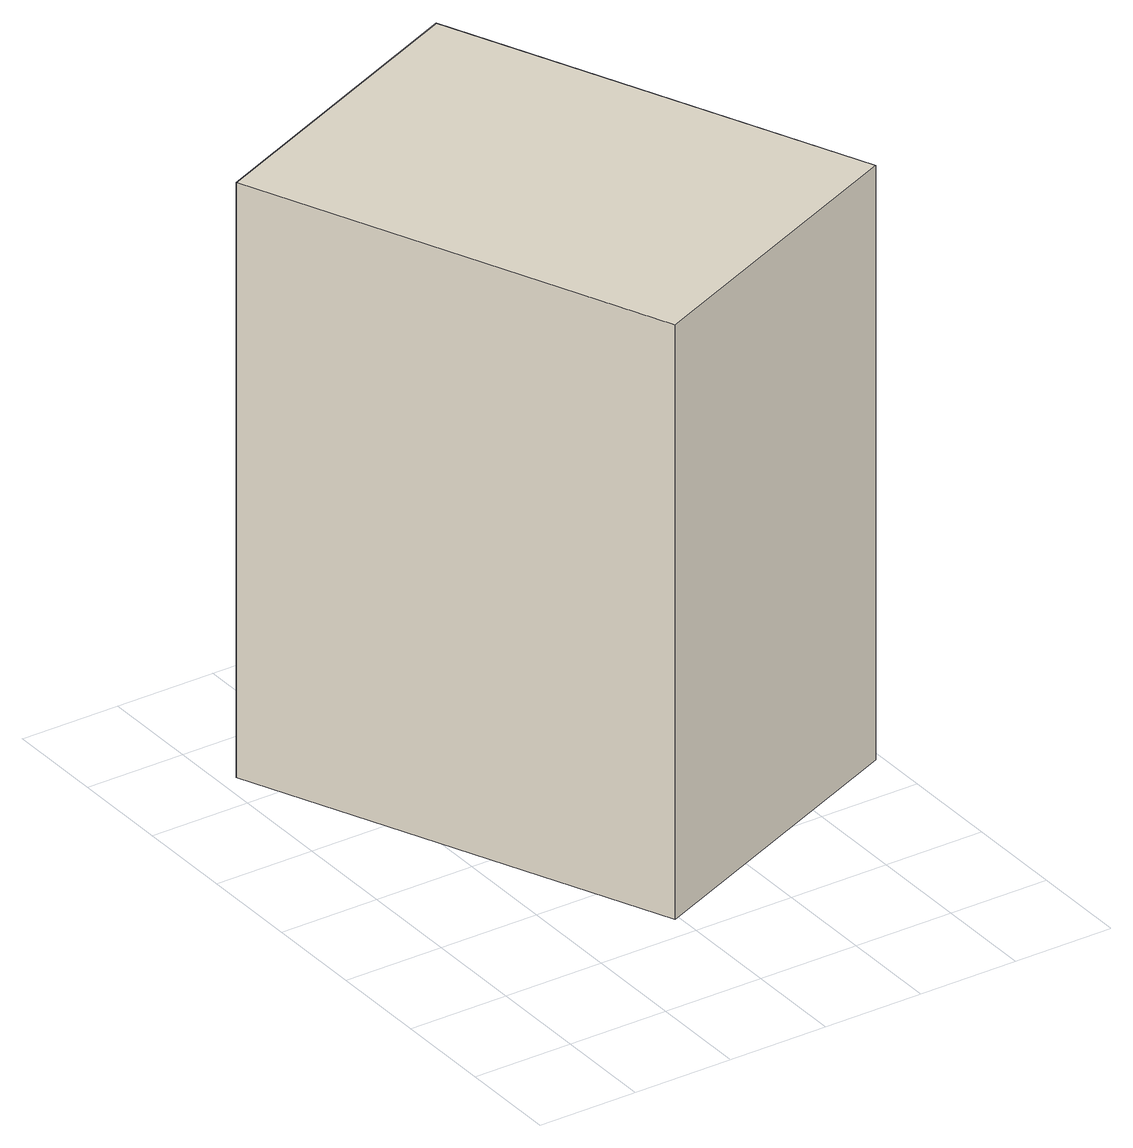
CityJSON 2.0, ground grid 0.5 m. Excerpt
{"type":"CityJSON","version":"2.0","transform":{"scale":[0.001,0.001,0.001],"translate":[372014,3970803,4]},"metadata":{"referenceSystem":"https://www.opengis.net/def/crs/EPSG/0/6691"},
"CityObjects":{
"building1":{"type":"Building","attributes":{"計測周辺長":7.77,"建物高さ":3,"更新年":"2016","usage":"422","measuredHeight":-9999,"storeysAboveGround":1,"BuildingDetailAttribute.totalFloorArea":4,"BuildingDetailAttribute.buildingFootprintArea":4,"BuildingDetailAttribute.buildingRoofEdgeArea":3.67,"BuildingDetailAttribute.buildingStructureOrgType":"2","BuildingDetailAttribute.fireproofStructureType":"1002","BuildingDetailAttribute.areaClassificationType":"23","BuildingDetailAttribute.districtsAndZonesType":"9999","BuildingDetailAttribute.orgUsage2":"18","BuildingDetailAttribute.specifiedBuildingCoverageRate":-9999,"BuildingDetailAttribute.specifiedFloorAreaRate":-9999,"BuildingDetailAttribute.surveyYear":2021,"BuildingIDAttribute.prefecture":"11","BuildingIDAttribute.city":"11106"},"geometry":[{"type":"Solid","lod":"1","boundaries":[[[[0,1,2,3]],[[2,4,5,3]],[[1,6,4,2]],[[0,7,6,1]],[[3,5,7,0]],[[4,6,7,5]]]]}]}
},
"vertices":[
[84,2706,800],[1572,3348,800],[2467,1268,800],[979,626,800],[2467,1268,3800],[979,626,3800],[1572,3348,3800],[84,2706,3800]
]}
